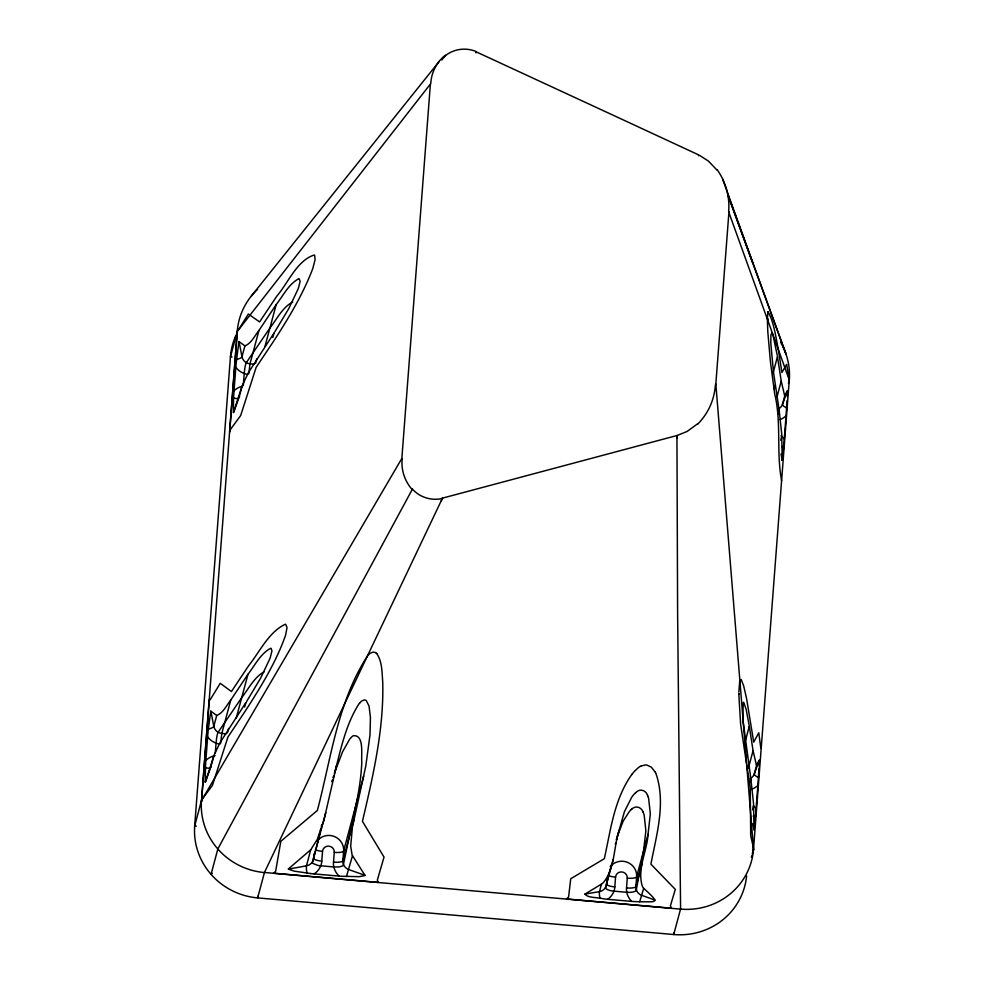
<?xml version="1.0" encoding="UTF-8"?>
<svg xmlns="http://www.w3.org/2000/svg" width="984" height="984" viewBox="0 0 984 984"><rect width="100%" height="100%" fill="white"/><g stroke="black" fill="none" stroke-linecap="round" stroke-linejoin="round"><path stroke-width="1.48" d="M441.865 498.31L676.943 435.531L677.607 613.18L680.584 908.909M738.849 694.741L740.632 724.286L746.475 763.35M767.409 318.89L767.852 311.817M738.861 693.413L738.861 693.093A116.124 10.307 -80.8 0 0 738.923 694.396M738.886 691.789L739.636 681.629L741.05 679.538A217.858 12.3 -86.5 0 1 741.321 679.833L743.658 685.823L746.548 698.357L753.719 742.145L758.787 732.797L760.841 748.369M676.943 438.397L677.078 435.506M759.107 766.29L759.316 760.324M787.286 396.687L787.483 390.734L782.477 404.338A8.831 8.549 15 0 1 778.664 408.827M220.01 744.089A16.347 15.818 15 0 1 216.049 743.154A18.056 17.466 15 0 1 207.661 736.905L205.853 760.361A33.038 4.453 -83.6 0 0 205.595 764.519L205.139 782.231M238.903 341.596L236.197 362.985A33.038 4.453 -83.6 0 0 235.816 367.327L234.032 390.759A27.589 3.715 -83.6 0 0 233.811 394.043L233.663 396.687A62.521 8.425 -83.6 0 1 233.589 398.114L233.319 412.628M759.008 768.098L758.406 777.52A59.741 3.37 -86.5 0 0 758.295 779.082L758.074 782.477A25.19 1.427 -86.5 0 1 757.852 785.478L756.081 808.663A31.672 1.783 -86.5 0 1 755.737 812.895L754.101 829.733M789.365 378.791L753.436 850.164L753.301 847.113M787.065 400.476L786.339 411.435A31.672 1.783 -86.5 0 1 786.031 415.875L784.26 439.061A25.19 1.427 -86.5 0 1 784.027 441.964L783.99 442.406M636.316 889.831L643.536 851.086M728.972 211.609L728.91 212.323M238.177 330.28L237.353 330.87L229.641 432.05L230.723 429.073L240.674 415.531L256.123 367.413L273.355 341.608C288.226 318.767 302.494 295.212 312.346 269.714A95.19 12.817 -83.6 0 0 312.875 268.202L315.077 259.764L314.646 255.348A44.44 5.99 -83.6 0 0 314.302 254.991C296.947 260.403 288.275 282.814 276.824 296.11L259.591 321.928L248.349 313.994L238.694 329.578M215.275 753.326L216.049 743.154M243.331 385.285L244.229 373.551A18.056 17.466 15 0 1 235.828 367.303M257.759 896.301L257.636 897.9L673.732 934.529A68.314 66.076 15 0 0 746.61 876.031M313.896 854.001L313.576 858.183A8.831 8.549 15 0 1 306.442 865.846L288.324 869.143L294.314 871.16L310.501 873.509M310.489 873.534A33.641 10.762 4 0 0 314.105 873.927A18.081 17.491 15 0 0 320.735 865.859A16.408 15.867 15 0 0 321.793 861.123L322.531 851.344A5.916 5.72 15 0 1 328.828 846.154A5.916 5.72 15 0 1 334.277 852.378L333.514 862.156A16.396 15.867 15 0 0 333.834 866.99A18.081 17.491 15 0 0 339.111 876.043M606.919 879.782L606.599 883.976A8.831 8.549 15 0 1 599.465 891.639L584.963 894.087C587.669 898.158 598.087 897.224 603.29 898.786A31.685 11.562 4 0 0 607.694 899.302M639.674 901.75L643.684 888.318C660.485 903.546 657.177 901.824 639.674 901.75A60.639 22.312 3.9 0 0 638.099 901.713L634.705 901.59A24.895 9.213 3.9 0 1 631.654 901.393L607.694 899.314A18.044 17.454 15 0 0 613.93 891.209A16.334 15.793 15 0 0 614.816 886.916L615.553 877.138A8.831 2.202 4.4 0 1 608.469 875.514M626.771 892.316A16.322 15.793 15 0 1 626.537 887.949L627.275 878.171A5.916 5.72 15 0 0 621.851 871.947A5.916 5.72 15 0 0 615.541 877.138M673.856 932.93L673.732 934.529L680.497 909.265M680.584 909.118A68.314 65.953 13.4 0 0 753.535 849.229L715.835 383.969L728.898 212.495L789.279 379.947M715.835 383.969L715.762 384.793M753.498 849.364L752.243 854.026M248.829 373.76L249.948 364.068L258.94 330.452L276.344 304.388C283.195 295.618 288.656 284.142 298.742 278.718A68.609 9.237 -83.6 0 1 299.148 278.73L300.145 281.313L298.632 287.414A65.94 8.881 -83.6 0 1 297.931 289.321L288.816 308.521L274.868 331.768M220.65 743.363L221.769 733.67L230.76 700.054L248.054 674.163C254.93 665.307 260.428 653.806 270.563 648.321A65.94 8.881 -83.6 0 1 271.117 648.37L271.965 650.916L270.28 657.521A68.609 9.237 -83.6 0 1 269.751 658.923L260.637 678.124L246.64 701.457M783.916 443.292L783.756 445.1A59.741 3.37 -86.5 0 0 783.633 446.539L783.227 451.238M783.043 453.28L783.129 452.271M207.636 736.918A27.589 3.715 -83.6 0 1 207.931 733.523L208.202 730.669A62.521 8.425 -83.6 0 0 208.35 729.156L210.736 711.198M782.809 455.727L782.231 460.266M648.112 796.757L648.198 797.003A162.446 60.454 1.1 0 1 648.616 798.319L650.338 813.903L648.05 834.26C647.128 850.889 636.882 869.143 642.343 886.215A33.702 12.485 3.8 0 0 643.634 888.318M643.561 850.963L645.861 830.828L644.188 815.219A162.913 60.528 1.7 0 0 643.77 813.903L643.684 813.67A106.948 39.766 1.5 0 0 643.118 811.984M609.354 872.611L605.677 887.211M609.551 871.676L610.117 868.909M610.498 867.052L610.88 865.194M635.726 792.624L635.615 792.723A66.629 24.477 1 0 0 634.213 794.088L632.7 795.896A153.073 56.051 0.7 0 0 631.789 797.114L624.422 811.677L619.145 830.189C613.622 846.707 615.221 867.765 603.635 882.267A37.048 13.579 3.7 0 1 601.851 883.866L584.963 894.087M359.578 703.24A67.441 19.901 -4.4 0 1 361.165 701.518L361.349 701.321A25.646 7.577 -4.3 0 1 361.866 700.928L364.277 699.882L366.233 700.51L369.025 705.983L370.427 717.398L370.009 734.864L365.814 765.884L352.407 827.249L350.673 846.08L352.124 855.096L365.113 875.551L359.185 876.67L343.231 876.314A36.162 11.857 4 0 1 339.086 876.104L314.117 873.903M319.111 836.437L312.346 863.214L318.078 865.514L333.834 866.99L339.455 866.904L343.182 865.699L355.777 805.625C358.951 791.37 361.165 776.88 361.792 762.28C361.03 754.913 364.547 734.605 353.33 735.712A17.601 5.35 -1.9 0 0 352.727 736.118L352.272 736.45A54.329 16.494 -2 0 0 350.882 737.828L350.55 738.16A128.055 38.856 -2 0 0 349.48 739.501L342.592 751.764L335.237 771.05M319.431 835.01L319.751 833.571M320.403 830.717L320.722 829.291M321.362 826.437L321.682 825.023M324.117 819.401L336.577 765.367C341.817 744.544 346.983 723.043 358.447 704.655A141.487 41.746 -4.4 0 1 359.517 703.24M237.218 331.583L230.44 356.848L194.684 825.957A68.314 66.076 15 0 0 257.636 897.9L264.413 872.648M254.315 364.215L249.998 363.834A8.831 8.549 15 0 1 241.99 356.762L239.014 341.546L244.905 345.888L241.99 356.762A8.831 2.03 -11 0 1 236.529 359.554M239.223 396.478L242.371 385.261L248.362 372.739L274.056 332.986M255.594 363.268L256.775 358.889M264.991 346.38L276.172 304.646M272.826 337.463L274.007 333.072M226.135 733.818L221.818 733.437A8.831 8.549 15 0 1 213.811 726.364L210.847 711.149L216.726 715.491L213.811 726.364A8.831 2.03 -11 0 1 208.35 729.156M205.41 767.717A8.831 2.239 19.9 0 0 210.687 767.446L214.192 754.863L219.899 742.883L246 702.416M227.427 732.871L228.595 728.492M236.197 718.283L247.993 674.249M244.647 707.066L245.828 702.674M217.808 849.094L211.043 874.358L212.298 873.325M323.921 820.139L317.266 839.45L310.747 849.745L306.442 865.846A8.831 0.959 80.4 0 0 306.922 873.066M332.149 781.874L332.703 779.808M333.256 777.754L333.81 775.687M334.363 773.621L336.577 765.367M325.766 812.686L313.576 858.183A8.831 2.202 4.4 0 0 321.793 861.123M363.686 776.142L343.625 850.988L342.887 860.766A8.831 8.549 15 0 0 348.767 869.573L365.052 875.354M353.945 819.475L342.887 860.766A8.831 2.202 4.4 0 1 333.514 862.156M352.481 855.748L346.466 876.461M601.482 884.087L599.465 891.639A8.831 0.959 80.4 0 0 599.859 898.294M615.357 844.297L615.652 843.214M616.525 839.955L617.103 837.79M617.399 836.707L619.145 830.189M613.106 859.721L606.599 883.976A8.831 2.202 4.4 0 0 614.816 886.916M648.05 834.26L636.648 876.781L635.91 886.559A8.831 8.549 15 0 0 641.789 895.366L655.147 900.114M772.969 373.44L777.458 356.688M642.171 863.165L635.91 886.559A8.831 2.202 4.4 0 1 626.537 887.949M774.26 388.988L775.294 385.113M776.905 397.265L781.234 381.066L777.446 356.602M777.889 413.92L779.07 409.492L773.486 372.198L770.927 344.695A91.291 5.154 -86.5 0 1 770.878 343.342L770.866 343.17A54.341 3.075 -86.5 0 1 770.816 341.768L770.952 334.708L771.997 332.875A141.167 7.97 -86.5 0 1 772.28 333.268L772.858 334.609M787.434 390.636L784.912 395.297L782.477 404.338A8.831 2.239 19.9 0 0 786.585 407.917M788.43 383.342L789.266 380.181M780.73 440.242L781.776 436.109A43.751 2.472 -86.5 0 0 781.665 433.464L779.07 409.492M744.802 743.043L749.279 726.29M746.081 758.59L747.114 754.716M748.332 768.332L753.067 750.669L749.267 726.204M750.103 782.046L750.89 779.094L743.338 723.031M758.406 777.52A8.831 2.239 19.9 0 1 754.31 773.941L759.254 760.238L756.733 764.9L754.31 773.941A8.831 8.549 15 0 1 750.251 778.553M752.563 809.844L753.584 805.466A45.965 2.595 -86.5 0 0 753.498 803.067L750.89 779.094M751.395 857.187L751.825 855.613M616.365 839.623L616.845 837.925M332.112 781.284L332.481 779.992M333.244 777.421L333.637 776.142M617.337 836.24L623.192 821.086L629.588 811.185A71.205 26.137 1.7 0 1 631.211 809.524M238.854 397.844L233.589 412.431L241.769 386.97M210.207 768.762L205.41 782.034L213.602 756.573M202.446 798.971L201.474 801.653L237.242 331.485A68.302 66.088 16.1 0 1 257.599 289.321M441.336 500.696L442.493 498.138L264.45 872.488L680.534 909.13M217.894 848.848L412.345 489.269M784.875 395.334L784.851 395.371A45.965 2.595 -86.5 0 1 784.568 395.383L781.234 381.066M756.708 764.937L756.733 764.9A43.751 2.472 -86.5 0 1 756.401 764.974M258.94 330.452C254.721 335.753 251.301 343.404 244.905 345.888M230.76 700.054C226.554 705.356 223.122 713.006 216.726 715.491M476.035 52.656L475.912 51.709M202.975 798.098L212.409 785.429L227.944 737.016L245.176 711.211C260.539 687.398 275.68 662.958 285.249 636.144A44.44 5.99 -83.6 0 0 285.741 634.532L287.033 627.534L285.717 624.36A95.19 12.817 -83.6 0 0 285.311 624.25C268.57 632.183 259.862 651.679 248.644 665.713L231.412 691.531L220.256 683.29L210.084 699.895L209.235 699.809L201.56 800.484L401.853 458.421L430.389 84.07L237.316 331.374M631.863 774.42C620.326 790.459 614.668 809.857 610.486 828.934L604.385 858.663L570.732 878.737L568.592 896.904L566.55 898.97L671.506 908.22L670.399 905.809L675.319 889.388L650.904 864.173C656.328 835.551 665.651 804.703 656.685 775.712A192.274 71.894 0.3 0 0 655.774 773.51L655.615 773.166M476.072 52.669L476.563 52.017L621.949 119.298L698.345 154.759L698.492 155.669M444.227 56.949L441.791 59.987M218.116 732.28L241.781 697.558C248.644 688.702 254.155 677.275 264.241 671.728M246.295 362.678L270.071 327.783C276.935 319.013 282.383 307.537 292.469 302.125A68.609 9.237 -83.6 0 1 292.752 302.113M251.449 295.889L439.307 61.316M367.979 655.221C337.709 701.149 331.116 758.381 317.377 810.447L280.821 841.308L275.643 871.332L273.527 873.189L378.483 882.414L377.315 880.188L384.031 857.101L362.444 821.345C373.108 775.736 383.969 729.341 382.727 682.158C381.989 672.552 382.333 661.888 376.786 653.585M635.283 770.46L634.126 771.677A173.11 63.124 -0.1 0 0 631.814 774.42M288.41 868.909L310.747 849.745M697.361 423.993L687.078 431.484L677.14 435.481M631.248 809.537L631.359 809.426A37.355 13.751 1.8 0 1 631.949 808.873M632.011 808.885C635.602 805.244 641.58 807.261 642.995 811.984M641.506 765.884L645.406 764.937A3.136 1.156 0.6 0 1 646.759 765.011L651.322 767.163L654.852 771.665M232.101 356.995L230.44 356.848A68.314 66.076 15 0 1 235.68 335.95M196.333 826.105L194.684 825.957L201.449 800.693A68.314 66.014 15.9 0 0 264.425 872.562M375.593 652.589L373.133 652.035L370.021 653.401A49.237 13.948 -7.2 0 0 368.041 655.221M756.401 764.999L753.067 750.669M717.151 170.244L708.406 161.068L699.292 155.214M647.411 795.084C645.959 790.349 639.944 788.405 636.377 792.071A36.248 13.358 1.1 0 0 635.664 792.612M752.551 262.494L727.914 195.029L786.068 354.326L722.65 179.223M772.932 334.806L777.249 355.372M782.194 460.266L781.776 436.367M781.038 454.054L782.157 459.909M752.858 823.657L754.002 829.795M753.227 846.757L750.706 835.797L750.251 787.63L746.684 764.679M749.082 724.974L746.13 709.304L743.707 702.379A91.291 5.154 -86.5 0 0 743.51 702.305A54.341 3.075 -86.5 0 0 743.326 702.367L742.822 715.626A141.167 7.97 -86.5 0 0 742.957 717.853L743.289 722.502M778.27 349.185C775.736 336.983 773.941 321.866 767.963 311.67A116.174 4.305 87.7 0 0 767.963 311.743M778.332 349.591L781.886 372.542L786.646 364.351L788.91 377.979M781.616 480.635C776.13 451.939 781.665 422.247 774.642 393.649L770.411 361.595L767.827 332.112A217.858 12.3 -86.5 0 1 767.704 329.812L767.409 319.32M753.99 829.512L753.596 805.97M610.326 866.633A14.723 14.243 15 0 1 636.648 876.781A8.831 2.202 4.4 0 1 627.275 878.171M605.529 887.199A8.561 3.136 3.8 0 0 613.93 891.123L626.759 892.316A18.044 17.454 15 0 0 631.666 901.381M636.5 889.856A8.721 3.223 3.9 0 1 626.783 892.254M205.865 760.374A18.056 17.466 15 0 1 215.102 755.675M216.099 743.055A8.598 1.156 -83.6 0 1 218.128 732.133M244.278 373.453A8.598 1.156 -83.6 0 1 246.308 362.53M247.599 374.4A16.347 15.818 15 0 1 244.229 373.551M780.706 342.407A68.314 66.236 13.5 0 1 789.316 380.008M445.518 55.596A30.123 29.139 15 0 1 475.875 51.414M781.025 435.789A18.044 17.454 15 0 1 784.248 439.073M786.019 415.851A18.044 17.454 15 0 1 779.955 419.614M783.633 446.539A8.831 2.03 -11 0 1 781.702 446.539M757.84 785.453A18.044 17.454 15 0 1 751.161 789.439M753.363 805.822A18.044 17.454 15 0 1 756.069 808.676M755.466 816.142A8.831 2.03 -11 0 1 753.117 816.105M239.272 396.884A8.831 8.549 15 0 1 239.616 396.281M234.044 390.771A18.056 17.466 15 0 1 242.618 386.195M238.583 398.2A8.831 2.239 19.9 0 1 233.589 398.114M210.687 767.446A8.831 8.549 15 0 1 211.093 766.487M317.303 840.84A14.723 14.243 15 0 1 343.625 850.988A8.831 2.202 4.4 0 1 334.252 852.378M322.531 851.344A8.831 2.202 4.4 0 1 315.446 849.721M647.534 795.072A107.957 40.209 0.9 0 1 648.198 796.757M717.422 170.06A65.424 63.284 15 0 1 728.627 211.535M715.393 384.805A65.276 63.136 15 0 1 697.619 424.239M441.791 498.605A30.123 29.139 15 0 1 412.468 489.171M411.939 489.282A41.648 40.282 15 0 1 402.173 458.778M430.758 83.775A41.648 40.282 15 0 1 445.014 55.387M768.233 319.997A82.508 2.903 88.4 0 1 768.27 319.111M740.3 686.524A82.471 6.691 -81.4 0 1 740.386 685.098M375.568 652.589A30.922 8.93 -7.2 0 1 376.724 653.597M654.987 771.653A130.565 48.892 0 0 1 655.725 773.153M635.529 770.484A49.151 18.056 0.4 0 1 641.174 765.81M444.571 56.506L445.408 55.473L444.571 56.506"/></g></svg>
